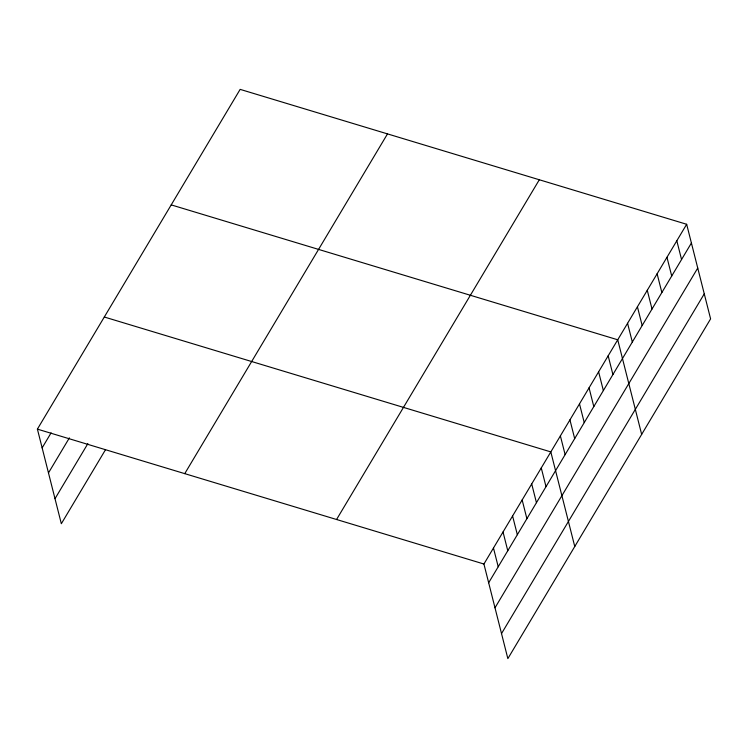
<?xml version="1.0" encoding="UTF-8"?>
<svg xmlns="http://www.w3.org/2000/svg" width="748" height="748" viewBox="0 0 748 748"><rect width="100%" height="100%" fill="white"/><g stroke="black" fill="none" stroke-linecap="round" stroke-linejoin="round"><path stroke-width="1.12" d="M105.543 449.642L61.336 523.722L37.4 429.128L240.145 89.377L686.664 224.278L710.6 318.872L507.855 658.623L483.919 564.02L686.664 224.278M42.14 447.874L51.107 432.858M48.48 472.904L69.386 437.87M55.006 498.692L87.862 443.639M184.747 473.643L387.501 133.892M336.563 519.505L539.317 179.763M488.659 582.767L691.404 243.025M494.989 607.806L697.744 268.055M501.515 633.593L704.27 293.842M171.217 204.887L617.726 339.788L641.662 434.392M104.309 317.012L550.818 451.904L574.763 546.508M37.4 429.128L483.919 564.02M676.818 240.781L681.559 259.528M666.964 257.284L671.713 276.031M657.118 273.787L661.868 292.533M647.272 290.289L652.013 309.036M637.427 306.783L642.167 325.53M627.572 323.286L632.322 342.032M608.171 355.805L612.911 374.552M598.615 371.821L603.356 390.568M589.05 387.838L593.8 406.585M579.494 403.855L584.244 422.601M569.939 419.871L574.679 438.618M560.383 435.888L565.123 454.634M541.262 467.921L546.012 486.668M531.706 483.937L536.447 502.684M522.151 499.954L526.891 518.701M512.586 515.97L517.336 534.717M503.03 531.987L507.77 550.734M493.474 548.004L498.215 566.75"/></g></svg>
